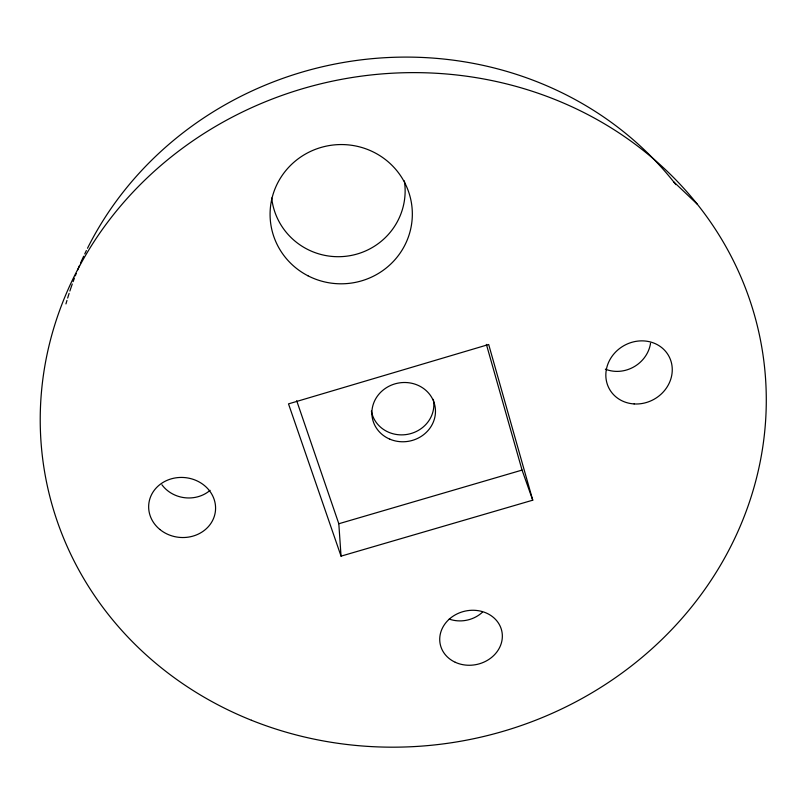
<?xml version="1.0" encoding="UTF-8"?>
<svg xmlns="http://www.w3.org/2000/svg" width="805" height="805" viewBox="0 0 805 805"><rect width="100%" height="100%" fill="white"/><g stroke="black" fill="none" stroke-linecap="round" stroke-linejoin="round"><path stroke-width="1.21" d="M341.048 556.144L338.814 523.743L522.053 470.09L532.749 500.187L341.048 556.144L288.502 403.879L488.685 344.5L532.749 500.187M673.554 181.678L697.301 204.218M296.683 400.699L338.814 523.743M486.391 344.389L522.053 470.09M210.095 490.346A31.626 28.638 6.6 0 1 161.926 484.771M433.321 399.34A31.516 29.282 -10.8 0 1 407.863 434.287A31.516 29.282 -10.8 0 1 371.387 411.073M650.541 343.282A32.069 29.312 -30.6 0 1 605.35 369.153M404.382 180.924A66.936 65.899 0.2 0 1 346.905 256.151A66.936 65.899 0.2 0 1 271.688 198.02M482.507 612.152A29.815 26.203 -12.1 0 1 449.22 619.075M65.95 303.908A343.514 320.33 -10.8 0 1 66.966 300.406M67.66 298.061A343.514 320.33 -10.8 0 1 69.119 293.382M69.874 291.038A343.514 320.33 -10.8 0 1 72.279 284.024M73.114 281.68A343.514 320.33 -10.8 0 1 74.412 278.188M75.298 275.853A343.514 320.33 -10.8 0 1 76.213 273.529M77.612 270.047A343.514 320.33 -10.8 0 1 79.554 265.409M80.55 263.104A343.514 320.33 -10.8 0 1 83.66 256.221M84.736 253.937A343.514 320.33 -10.8 0 1 86.377 250.526M87.504 248.262A343.514 320.33 -10.8 0 1 675.888 184.637M159.823 529.438A33.488 30.006 5.8 0 0 214.875 514.264A33.488 30.006 5.8 0 0 171.666 478.734A33.488 30.006 5.8 0 0 159.823 529.438M389.811 439.158A31.878 29.554 -10.8 0 0 435.394 409.171A31.878 29.554 -10.8 0 0 385.826 388.08A31.878 29.554 -10.8 0 0 389.811 439.158M634.119 403.939A33.981 30.761 -29.6 0 0 669.961 358.406A33.981 30.761 -29.6 0 0 613.058 354.945A33.981 30.761 -29.6 0 0 634.119 403.939M307.943 275.783A71.132 69.622 -2.4 0 0 412.291 211.484A71.132 69.622 -2.4 0 0 303.394 155.274A71.132 69.622 -2.4 0 0 307.943 275.783M455.248 662.274A31.476 27.3 -12 0 0 502.35 636.312A31.476 27.3 -12 0 0 455.529 614.708A31.476 27.3 -12 0 0 455.248 662.274M251.412 720.244A363.971 336.269 -10.8 0 0 764.75 369.103A363.971 336.269 -10.8 0 0 193.592 140.352A363.971 336.269 -10.8 0 0 251.412 720.244"/></g></svg>
